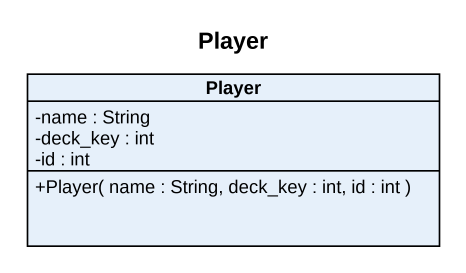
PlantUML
@startuml
title Player
hide circle
hide empty members
skinparam classAttributeIconSize 0
class Player {
  -name : String
  -deck_key : int
  -id : int
  +Player( name : String, deck_key : int, id : int )
}
@enduml
